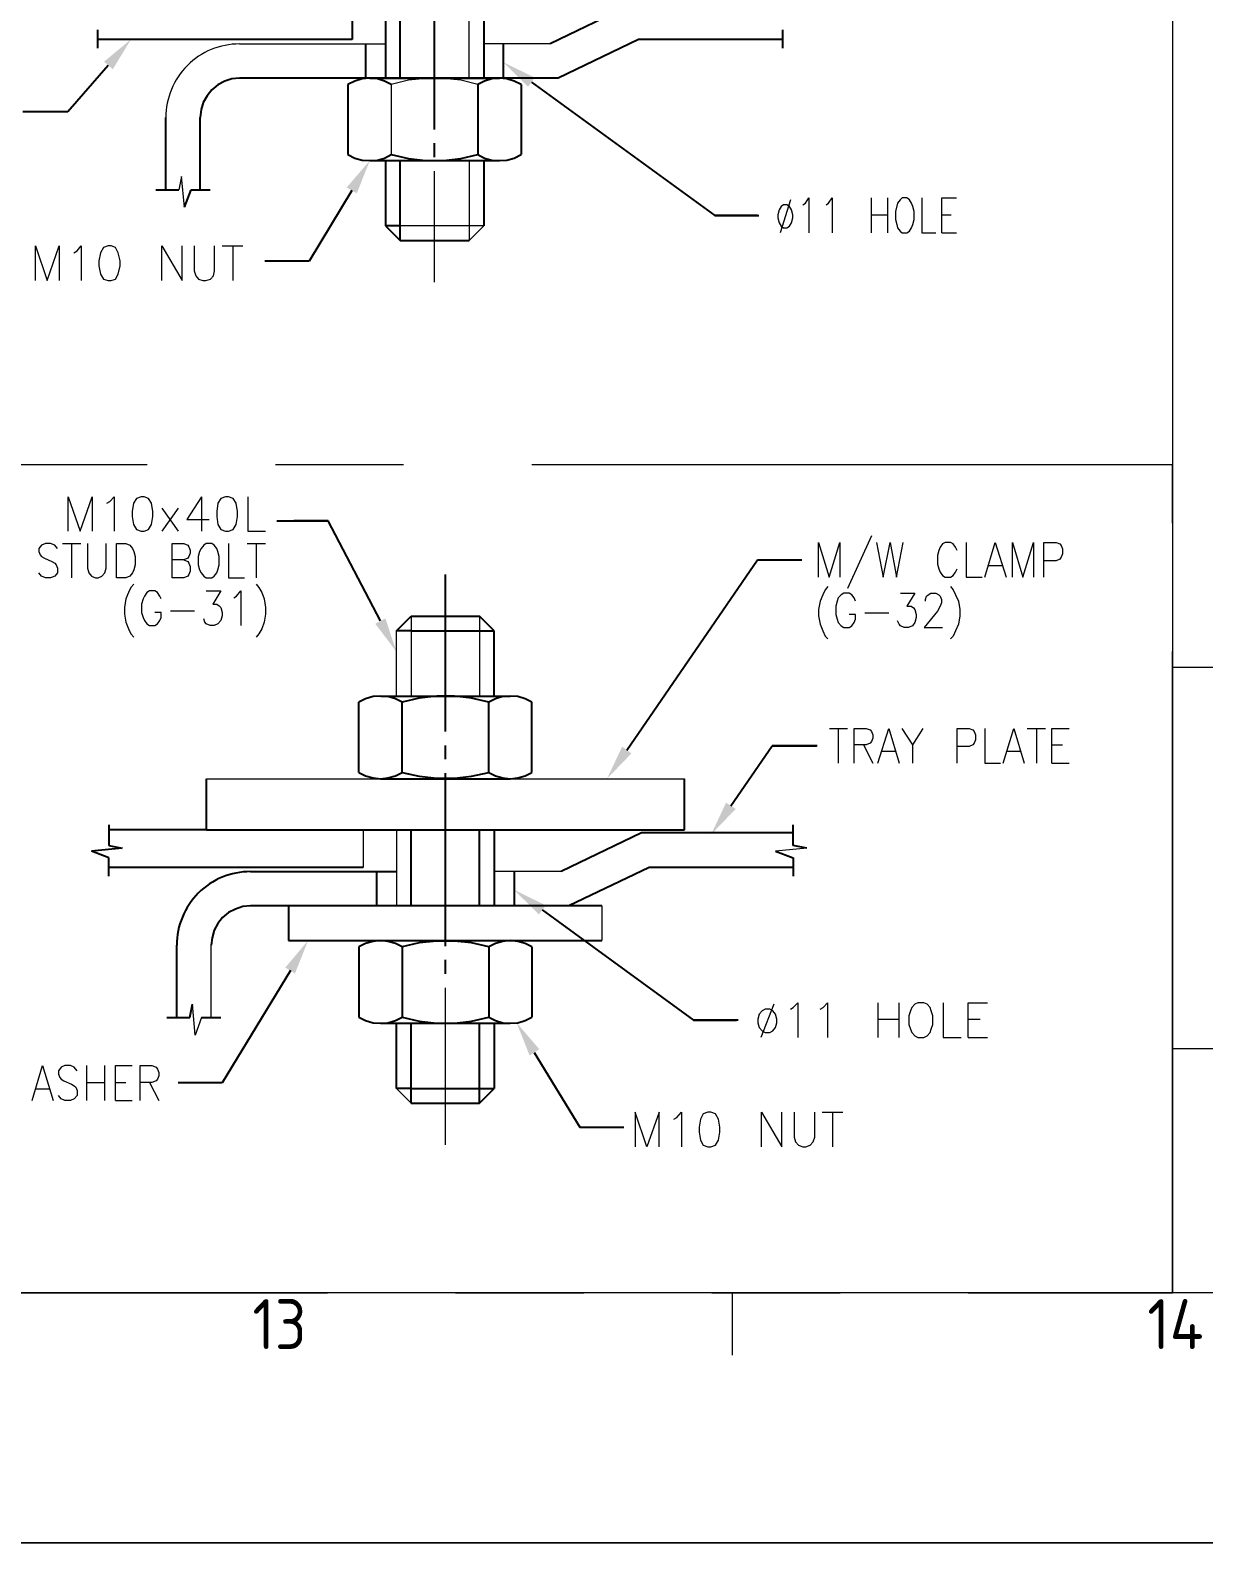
# Model space of a CAD drawing. Header units: inches. Extents: x -15980 to 45789, y -23276 to 2417.
# Drawn here: x 21899 to 22730, y -20343 to -19273 of the extents above; entities that cross this region are included whole.
import ezdxf
from ezdxf.enums import TextEntityAlignment as Align

# ---------------------------------------------------------------- set-up
doc = ezdxf.new("R2010")
doc.units = ezdxf.units.IN
doc.header["$MEASUREMENT"] = 0
doc.linetypes.add('PHANTOMX2', pattern=[127, 63.5, -12.7, 12.7, -12.7, 12.7, -12.7])
for name, color, linetype, lineweight in [('CADRE', 254, 'Continuous', 5), ('Color-7-Line_Weight-25', 7, 'Continuous', 25), ('Color-7-Line_Weight-9', 7, 'Continuous', 9), ('HATCH', 130, 'PHANTOMX2', 9), ('Plot Plan', 9, 'Continuous', 0), ('TEXT', 2, 'Continuous', 13)]:
    doc.layers.add(name, color=color, linetype=linetype, lineweight=lineweight)
doc.layers.add('dim', color=82, linetype='Continuous')
doc.styles.add('ISO Proportional', font='isocp.shx')

# ---------------------------------------------------------------- blocks, each defined once
blk = doc.blocks.new('A$C29ffe9d2')
at = {"layer": 'dim'}
for points in [[(392.5, 147.58), (390.5, 146.5), (394.67, 141)], [(441.25, 120.83), (439.42, 122.17), (436.42, 115.83)], [(461.92, 109.83), (460, 111.08), (457.08, 104.83)], [(422.92, 88.92), (424.25, 90.75), (418, 93.83)], [(374.58, 77.25), (372.67, 78.42), (377.17, 83.75)], [(421.08, 61), (423, 62.25), (418.5, 67.5)]]:
    blk.add_hatch(color=256, dxfattribs=at).paths.add_polyline_path(points)
at = {"layer": 'Color-7-Line_Weight-25', "linetype": 'Continuous'}
for p, q in [((404.42, 125.17), (404.42, 156.25)), ((394.67, 145.08), (397.58, 148)), ((397.58, 148), (411.17, 148)), ((414.08, 145.08), (411.17, 148)), ((397.58, 145.08), (394.67, 145.08)), ((397.58, 145.08), (411.17, 145.08)), ((411.17, 145.08), (414.08, 145.08)), ((414.08, 132.17), (414.08, 145.08)), ((390.08, 132.08), (388.58, 131.67)), ((391.5, 132.17), (390.08, 132.08)), ((393, 132.08), (391.5, 132.17)), ((391.58, 132.17), (417.25, 132.17)), ((394.5, 131.67), (393, 132.08)), ((402.67, 132.17), (399.17, 131.75)), ((406.17, 132.17), (402.67, 132.17)), ((409.58, 131.75), (406.17, 132.17)), ((415.75, 132.08), (414.33, 131.67)), ((417.25, 132.17), (415.75, 132.08)), ((418.75, 132.08), (417.25, 132.17)), ((420.17, 131.67), (418.75, 132.08)), ((388.58, 131.67), (387.25, 131)), ((387.25, 117.08), (387.25, 131)), ((395.83, 131), (394.5, 131.67)), ((399.17, 131.75), (395.83, 131)), ((395.83, 117.08), (395.83, 131)), ((413, 131), (409.58, 131.75)), ((414.33, 131.67), (413, 131)), ((413, 117.08), (413, 131)), ((421.5, 131), (420.17, 131.67)), ((421.5, 117.08), (421.5, 131)), ((404.42, 119.67), (404.42, 122.42)), ((387.25, 117.08), (388.58, 116.42)), ((394.5, 116.42), (395.83, 117.08)), ((395.83, 117.08), (399.17, 116.33)), ((404.42, 82.67), (404.42, 116.92)), ((409.58, 116.33), (413, 117.08)), ((413, 117.08), (414.33, 116.42)), ((420.17, 116.42), (421.5, 117.08)), ((357.08, 105.67), (357.08, 115.83)), ((388.58, 116.42), (390.08, 116)), ((390.08, 116), (391.5, 115.83)), ((391.5, 115.83), (393, 116)), ((391.58, 115.83), (417.25, 115.83)), ((393, 116), (394.5, 116.42)), ((399.17, 116.33), (402.67, 115.92)), ((402.67, 115.92), (406.17, 115.92)), ((406.17, 115.92), (409.58, 116.33)), ((414.33, 116.42), (415.75, 116)), ((415.75, 116), (417.25, 115.83)), ((417.25, 115.83), (418.75, 116)), ((418.75, 116), (420.17, 116.42)), ((451.75, 105.67), (451.75, 115.83)), ((337.67, 106.67), (337.67, 102.58)), ((357.08, 105.67), (337.67, 105.67)), ((357.08, 105.67), (451.75, 105.67)), ((397.58, 90.67), (397.58, 105.67)), ((411.17, 90.67), (411.17, 105.67)), ((414.08, 105.67), (414.08, 90.67)), ((443.25, 105.08), (427.33, 97.42)), ((473.33, 105.08), (443.25, 105.08)), ((473.33, 102.58), (473.33, 106.67)), ((340.33, 102.08), (334.25, 101.5)), ((337.67, 102.58), (340.33, 102.08)), ((476, 102.08), (473.33, 102.58)), ((337.67, 100.17), (334.25, 101.5)), ((337.67, 96.5), (337.67, 100.17)), ((469.83, 101.5), (473.33, 100.17)), ((473.33, 100.17), (473.33, 96.5)), ((388.08, 98.25), (337.67, 98.25)), ((365.75, 97.42), (394.67, 97.42)), ((390.75, 97.42), (390.75, 90.67)), ((418, 97.42), (418, 90.67)), ((444.75, 98.25), (428.83, 90.67)), ((473.33, 98.25), (444.75, 98.25)), ((362.83, 90), (361.42, 89.33)), ((364.25, 90.5), (362.83, 90)), ((365.75, 90.67), (364.25, 90.5)), ((435.42, 90.67), (365.75, 90.67)), ((373.33, 90.67), (373.33, 83.75)), ((359.33, 87.17), (358.58, 85.83)), ((360.25, 88.33), (359.33, 87.17)), ((361.42, 89.33), (360.25, 88.33)), ((358.17, 84.33), (358, 82.83)), ((358.58, 85.83), (358.17, 84.33)), ((351.17, 68.5), (351.17, 82.83)), ((373.33, 83.75), (435.42, 83.75)), ((388.58, 83.17), (387.25, 82.5)), ((387.25, 82.5), (387.25, 68.58)), ((390.08, 83.58), (388.58, 83.17)), ((391.5, 83.75), (390.08, 83.58)), ((393, 83.58), (391.5, 83.75)), ((391.58, 83.75), (417.25, 83.75)), ((394.5, 83.17), (393, 83.58)), ((395.83, 82.5), (394.5, 83.17)), ((399.17, 83.33), (395.83, 82.5)), ((395.83, 82.5), (395.83, 68.58)), ((402.67, 83.67), (399.17, 83.33)), ((406.17, 83.67), (402.67, 83.67)), ((409.58, 83.33), (406.17, 83.67)), ((413, 82.5), (409.58, 83.33)), ((414.33, 83.17), (413, 82.5)), ((413, 82.5), (413, 68.58)), ((415.75, 83.58), (414.33, 83.17)), ((417.25, 83.75), (415.75, 83.58)), ((418.75, 83.58), (417.25, 83.75)), ((420.17, 83.17), (418.75, 83.58)), ((421.5, 82.5), (420.17, 83.17)), ((421.5, 82.5), (421.5, 68.58)), ((404.42, 77.17), (404.42, 79.92)), ((353.75, 68.5), (354.25, 71.17)), ((349.17, 68.5), (353.75, 68.5)), ((356.08, 68.5), (359.92, 68.5)), ((387.25, 68.58), (388.58, 67.92)), ((388.58, 67.92), (390.08, 67.5)), ((390.08, 67.5), (391.5, 67.42)), ((391.5, 67.42), (393, 67.5)), ((391.58, 67.42), (417.25, 67.42)), ((393, 67.5), (394.5, 67.92)), ((394.5, 67.92), (395.83, 68.58)), ((394.67, 54.5), (394.67, 67.42)), ((395.83, 68.58), (399.17, 67.83)), ((397.58, 51.58), (397.58, 67.42)), ((399.17, 67.83), (402.67, 67.42)), ((402.67, 67.42), (406.17, 67.42)), ((406.17, 67.42), (409.58, 67.83)), ((409.58, 67.83), (413, 68.58)), ((411.17, 51.58), (411.17, 67.42)), ((413, 68.58), (414.33, 67.92)), ((414.08, 67.42), (414.08, 54.5)), ((414.33, 67.92), (415.75, 67.5)), ((415.75, 67.5), (417.25, 67.42)), ((417.25, 67.42), (418.75, 67.5)), ((418.75, 67.5), (420.17, 67.92)), ((420.17, 67.92), (421.5, 68.58)), ((397.58, 54.5), (394.67, 54.5)), ((397.58, 54.5), (411.17, 54.5)), ((411.17, 51.58), (414.08, 54.5)), ((411.17, 54.5), (414.08, 54.5)), ((397.58, 51.58), (411.17, 51.58))]:
    blk.add_line(p, q, dxfattribs=at)
blk.add_arc((365.72, 82.87), 14.55, 89.8632, 180.1368, dxfattribs=at)
at = {"layer": 'Color-7-Line_Weight-9', "linetype": 'Continuous'}
for p, q in [((397.58, 148), (397.58, 132.17)), ((411.17, 148), (411.17, 132.17)), ((394.67, 132.17), (394.67, 145.08)), ((357.08, 115.83), (451.75, 115.83)), ((388.08, 105.67), (388.08, 98.25)), ((394.67, 105.67), (394.67, 90.67)), ((476, 102.08), (469.83, 101.5)), ((427.33, 97.42), (414.08, 97.42)), ((435.42, 90.67), (435.42, 83.75)), ((358, 68.5), (358, 82.83)), ((404.42, 43.33), (404.42, 74.42)), ((394.67, 54.5), (397.58, 51.58))]:
    blk.add_line(p, q, dxfattribs=at)
blk.add_lwpolyline([(356.08, 68.5), (354.83, 65), (354.25, 71.17)], dxfattribs=at)
at = {"layer": 'dim'}
for p, q in [((371, 166.92), (381.17, 166.92)), ((381.17, 166.92), (374.33, 166.92)), ((391.5, 147.08), (381.17, 166.92)), ((440.33, 121.5), (466.25, 159.17)), ((466.25, 159.17), (475, 159.17)), ((460.92, 110.42), (469.17, 122.33)), ((478.08, 122.33), (469.17, 122.33)), ((469.17, 122.33), (477.92, 122.33)), ((423.58, 89.83), (453.58, 68)), ((373.67, 77.83), (360.17, 55.58)), ((462.42, 68), (453.58, 68)), ((453.58, 68), (462.08, 68)), ((422, 61.58), (431, 46.83)), ((360.17, 55.58), (351.42, 55.58)), ((431, 46.83), (439.75, 46.83))]:
    blk.add_line(p, q, dxfattribs=at)
at = {"layer": 'HATCH', "ltscale": 2}
blk.add_lwpolyline([(548.5, 178), (0, 178), (0, 14), (548.5, 14)], close=True, dxfattribs=at)
at = {"layer": 'TEXT', "ltscale": 0.5}
for p, q in [((329.67, 164.83), (329.67, 171.67)), ((329.67, 171.67), (332, 164.83)), ((332, 164.83), (334.42, 171.67)), ((334.42, 171.67), (334.42, 164.83)), ((337.33, 170.42), (337.92, 170.75)), ((337.92, 170.75), (338.75, 171.67)), ((338.75, 171.67), (338.75, 164.83)), ((343.17, 171.33), (342.58, 170.42)), ((344.08, 171.67), (343.17, 171.33)), ((344.67, 171.67), (344.08, 171.67)), ((345.58, 171.33), (344.67, 171.67)), ((346.17, 170.42), (345.58, 171.33)), ((356.08, 171.67), (353.17, 167.17)), ((356.08, 171.67), (356.08, 164.83)), ((359.92, 171.33), (359.33, 170.42)), ((360.83, 171.67), (359.92, 171.33)), ((361.42, 171.67), (360.83, 171.67)), ((362.33, 171.33), (361.42, 171.67)), ((362.92, 170.42), (362.33, 171.33)), ((365.25, 171.67), (365.25, 164.83)), ((342.58, 170.42), (342.33, 168.75)), ((342.33, 168.75), (342.33, 167.75)), ((342.33, 167.75), (342.58, 166.17)), ((346.42, 168.75), (346.17, 170.42)), ((346.17, 166.17), (346.42, 167.75)), ((346.42, 167.75), (346.42, 168.75)), ((348.17, 169.42), (351.42, 164.83)), ((351.42, 169.42), (348.17, 164.83)), ((359.33, 170.42), (359.08, 168.75)), ((359.08, 168.75), (359.08, 167.75)), ((359.08, 167.75), (359.33, 166.17)), ((363.17, 168.75), (362.92, 170.42)), ((362.92, 166.17), (363.17, 167.75)), ((363.17, 167.75), (363.17, 168.75)), ((342.58, 166.17), (343.17, 165.17)), ((343.17, 165.17), (344.08, 164.83)), ((344.08, 164.83), (344.67, 164.83)), ((344.67, 164.83), (345.58, 165.17)), ((345.58, 165.17), (346.17, 166.17)), ((353.17, 167.17), (357.58, 167.17)), ((359.33, 166.17), (359.92, 165.17)), ((359.92, 165.17), (360.83, 164.83)), ((360.83, 164.83), (361.42, 164.83)), ((361.42, 164.83), (362.33, 165.17)), ((362.33, 165.17), (362.92, 166.17)), ((365.25, 164.83), (368.75, 164.83)), ((324.33, 162.08), (323.83, 161.42)), ((325.17, 162.42), (324.33, 162.08)), ((326.17, 162.42), (325.17, 162.42)), ((327, 162.08), (326.17, 162.42)), ((327.5, 161.42), (327, 162.08)), ((328.5, 162.42), (332.17, 162.42)), ((330.33, 162.42), (330.33, 155.58)), ((333.5, 162.42), (333.5, 157.5)), ((337.17, 157.5), (337.17, 162.42)), ((339.25, 155.58), (339.25, 162.42)), ((339.25, 162.42), (341.08, 162.42)), ((341.08, 162.42), (341.83, 162.08)), ((341.83, 162.08), (342.42, 161.42)), ((350.25, 155.58), (350.25, 162.42)), ((350.25, 162.42), (352.58, 162.42)), ((352.58, 162.42), (353.33, 162.08)), ((353.33, 162.08), (353.58, 161.75)), ((356.5, 162.08), (356, 161.42)), ((357, 162.42), (356.5, 162.08)), ((358.08, 162.42), (357, 162.42)), ((358.58, 162.08), (358.08, 162.42)), ((359.08, 161.42), (358.58, 162.08)), ((361.42, 162.42), (361.42, 155.58)), ((365.08, 162.42), (368.75, 162.42)), ((366.92, 162.42), (366.92, 155.58)), ((478.33, 155.75), (478.33, 162.58)), ((478.33, 162.58), (480.42, 155.75)), ((480.42, 155.75), (482.58, 162.58)), ((482.58, 162.58), (482.58, 155.75)), ((488.83, 163.92), (484.08, 153.5)), ((489.83, 162.58), (491.17, 155.75)), ((491.17, 155.75), (492.5, 162.58)), ((492.5, 162.58), (493.75, 155.75)), ((493.75, 155.75), (495.08, 162.58)), ((502.92, 162.33), (502.42, 161.67)), ((503.42, 162.58), (502.92, 162.33)), ((504.5, 162.58), (503.42, 162.58)), ((505, 162.33), (504.5, 162.58)), ((505.5, 161.67), (505, 162.33)), ((507.58, 162.58), (507.58, 155.75)), ((511.25, 155.75), (513.33, 162.58)), ((513.33, 162.58), (515.5, 155.75)), ((516.75, 155.75), (516.75, 162.58)), ((516.75, 162.58), (518.83, 155.75)), ((518.83, 155.75), (520.92, 162.58)), ((520.92, 162.58), (520.92, 155.75)), ((523, 155.75), (523, 162.58)), ((523, 162.58), (525.42, 162.58)), ((525.42, 162.58), (526.17, 162.33)), ((526.17, 162.33), (526.42, 162)), ((526.42, 162), (526.67, 161.33)), ((323.83, 161.42), (323.83, 160.83)), ((323.83, 160.83), (324.08, 160.17)), ((324.08, 160.17), (324.33, 159.83)), ((324.33, 159.83), (324.92, 159.5)), ((324.92, 159.5), (326.42, 158.83)), ((326.42, 158.83), (327, 158.5)), ((342.42, 161.42), (342.67, 160.83)), ((342.67, 160.83), (342.92, 159.83)), ((342.92, 159.83), (342.92, 158.17)), ((352.58, 159.17), (350.25, 159.17)), ((353.33, 159.5), (352.58, 159.17)), ((352.58, 159.17), (353.33, 158.83)), ((353.58, 159.83), (353.33, 159.5)), ((353.33, 158.83), (353.58, 158.5)), ((353.58, 161.75), (353.83, 161.08)), ((353.83, 160.5), (353.58, 159.83)), ((353.83, 161.08), (353.83, 160.5)), ((355.67, 160.83), (355.42, 159.83)), ((355.42, 159.83), (355.42, 158.17)), ((356, 161.42), (355.67, 160.83)), ((359.33, 160.83), (359.08, 161.42)), ((359.58, 159.83), (359.33, 160.83)), ((359.58, 158.17), (359.58, 159.83)), ((502.17, 161), (501.92, 160)), ((501.92, 160), (501.92, 158.33)), ((502.42, 161.67), (502.17, 161)), ((505.83, 161), (505.5, 161.67)), ((525.42, 159), (523, 159)), ((526.17, 159.33), (525.42, 159)), ((526.42, 159.67), (526.17, 159.33)), ((526.67, 160.33), (526.42, 159.67)), ((526.67, 161.33), (526.67, 160.33)), ((324.33, 155.92), (323.83, 156.58)), ((325.17, 155.58), (324.33, 155.92)), ((327, 155.92), (326.17, 155.58)), ((327, 158.5), (327.25, 158.17)), ((327.5, 156.58), (327, 155.92)), ((327.25, 158.17), (327.5, 157.5)), ((327.5, 157.5), (327.5, 156.58)), ((333.5, 157.5), (333.75, 156.58)), ((333.75, 156.58), (334.25, 155.92)), ((334.25, 155.92), (335.08, 155.58)), ((335.58, 155.58), (336.33, 155.92)), ((336.33, 155.92), (336.92, 156.58)), ((336.92, 156.58), (337.17, 157.5)), ((341.83, 155.92), (341.08, 155.58)), ((342.42, 156.58), (341.83, 155.92)), ((342.67, 157.17), (342.42, 156.58)), ((342.92, 158.17), (342.67, 157.17)), ((353.33, 155.92), (352.58, 155.58)), ((353.58, 156.25), (353.33, 155.92)), ((353.58, 158.5), (353.83, 157.83)), ((353.83, 156.92), (353.58, 156.25)), ((353.83, 157.83), (353.83, 156.92)), ((355.42, 158.17), (355.67, 157.17)), ((355.67, 157.17), (356, 156.58)), ((356, 156.58), (356.5, 155.92)), ((356.5, 155.92), (357, 155.58)), ((358.08, 155.58), (358.58, 155.92)), ((358.58, 155.92), (359.08, 156.58)), ((359.08, 156.58), (359.33, 157.17)), ((359.33, 157.17), (359.58, 158.17)), ((501.92, 158.33), (502.17, 157.42)), ((502.17, 157.42), (502.42, 156.75)), ((502.42, 156.75), (502.92, 156.08)), ((502.92, 156.08), (503.42, 155.75)), ((504.5, 155.75), (505, 156.08)), ((505, 156.08), (505.5, 156.75)), ((505.5, 156.75), (505.83, 157.42)), ((512.08, 158.08), (514.67, 158.08)), ((326.17, 155.58), (325.17, 155.58)), ((335.08, 155.58), (335.58, 155.58)), ((341.08, 155.58), (339.25, 155.58)), ((345.75, 153), (345.25, 152.67)), ((346.83, 153), (345.75, 153)), ((347.33, 152.67), (346.83, 153)), ((352.58, 155.58), (350.25, 155.58)), ((357, 155.58), (358.08, 155.58)), ((357, 153), (359.92, 153)), ((359.92, 153), (358.33, 150.42)), ((361.42, 155.58), (364.58, 155.58)), ((363, 152), (363.83, 153)), ((363.83, 153), (363.83, 146.17)), ((366.92, 154.33), (367.42, 153.67)), ((367.42, 153.67), (368, 152.67)), ((479.67, 153.25), (479.17, 152.25)), ((480.17, 153.92), (479.67, 153.25)), ((503.42, 155.75), (504.5, 155.75)), ((504.5, 153.92), (505, 153.25)), ((505, 153.25), (505.5, 152.25)), ((507.58, 155.75), (510.75, 155.75)), ((344.5, 151.42), (344.17, 150.42)), ((344.17, 150.42), (344.17, 148.75)), ((344.75, 152), (344.5, 151.42)), ((345.25, 152.67), (344.75, 152)), ((347.83, 152), (347.33, 152.67)), ((348.08, 151.42), (347.83, 152)), ((358.33, 150.42), (359.08, 150.42)), ((359.08, 150.42), (359.58, 150.08)), ((359.58, 150.08), (359.92, 149.75)), ((362.5, 151.67), (363, 152)), ((368, 152.67), (368.5, 151.42)), ((368.5, 151.42), (368.75, 149.75)), ((478.67, 151), (478.33, 149.33)), ((479.17, 152.25), (478.67, 151)), ((482, 151), (481.75, 150)), ((481.75, 150), (481.75, 148.33)), ((482.25, 151.67), (482, 151)), ((482.83, 152.25), (482.25, 151.67)), ((483.33, 152.58), (482.83, 152.25)), ((484.42, 152.58), (483.33, 152.58)), ((484.92, 152.25), (484.42, 152.58)), ((485.42, 151.67), (484.92, 152.25)), ((485.67, 151), (485.42, 151.67)), ((494.58, 152.58), (497.42, 152.58)), ((497.42, 152.58), (495.83, 150)), ((495.83, 150), (496.67, 150)), ((496.67, 150), (497.17, 149.67)), ((499.5, 151.33), (499.75, 152)), ((499.5, 151), (499.5, 151.33)), ((499.75, 152), (500.08, 152.25)), ((500.08, 152.25), (500.58, 152.58)), ((500.58, 152.58), (501.58, 152.58)), ((501.58, 152.58), (502.17, 152.25)), ((502.42, 150), (501.92, 149)), ((502.17, 152.25), (502.42, 152)), ((502.42, 152), (502.67, 151.33)), ((502.67, 150.67), (502.42, 150)), ((502.67, 151.33), (502.67, 150.67)), ((505.5, 152.25), (506.08, 151)), ((506.08, 151), (506.33, 149.33)), ((344.17, 148.75), (344.5, 147.75)), ((344.5, 147.75), (344.75, 147.17)), ((344.75, 147.17), (345.25, 146.5)), ((348.08, 148.75), (346.83, 148.75)), ((347.33, 146.5), (347.83, 147.17)), ((347.83, 147.17), (348.08, 147.75)), ((348.08, 147.75), (348.08, 148.75)), ((349.92, 149.08), (354.67, 149.08)), ((356.75, 146.83), (356.5, 147.5)), ((357, 146.5), (356.75, 146.83)), ((359.92, 147.17), (359.33, 146.5)), ((359.92, 149.75), (360.17, 148.75)), ((360.17, 148.08), (359.92, 147.17)), ((360.17, 148.75), (360.17, 148.08)), ((368.5, 146.83), (368, 145.5)), ((368.75, 148.42), (368.5, 146.83)), ((368.75, 149.75), (368.75, 148.42)), ((478.33, 149.33), (478.33, 148.08)), ((478.33, 148.08), (478.67, 146.42)), ((481.75, 148.33), (482, 147.42)), ((482, 147.42), (482.25, 146.75)), ((485.67, 148.33), (484.42, 148.33)), ((485.42, 146.75), (485.67, 147.42)), ((485.67, 147.42), (485.67, 148.33)), ((487.5, 148.67), (492.25, 148.67)), ((494.33, 146.42), (494, 147.08)), ((497.17, 149.67), (497.42, 149.33)), ((497.42, 149.33), (497.67, 148.33)), ((497.67, 147.75), (497.42, 146.75)), ((497.67, 148.33), (497.67, 147.75)), ((501.92, 149), (499.25, 145.75)), ((506.33, 148.08), (506.08, 146.42)), ((506.33, 149.33), (506.33, 148.08)), ((345.25, 146.5), (345.75, 146.17)), ((345.75, 146.17), (346.83, 146.17)), ((346.83, 146.17), (347.33, 146.5)), ((357.75, 146.17), (357, 146.5)), ((358.58, 146.17), (357.75, 146.17)), ((359.33, 146.5), (358.58, 146.17)), ((367.42, 144.5), (366.92, 143.83)), ((368, 145.5), (367.42, 144.5)), ((478.67, 146.42), (479.17, 145.08)), ((479.17, 145.08), (479.67, 144.08)), ((479.67, 144.08), (480.17, 143.5)), ((482.25, 146.75), (482.83, 146.08)), ((482.83, 146.08), (483.33, 145.75)), ((483.33, 145.75), (484.42, 145.75)), ((484.42, 145.75), (484.92, 146.08)), ((484.92, 146.08), (485.42, 146.75)), ((494.58, 146.08), (494.33, 146.42)), ((495.33, 145.75), (494.58, 146.08)), ((496.17, 145.75), (495.33, 145.75)), ((496.92, 146.08), (496.17, 145.75)), ((497.42, 146.75), (496.92, 146.08)), ((499.25, 145.75), (502.92, 145.75)), ((505, 144.08), (504.5, 143.5)), ((505.5, 145.08), (505, 144.08)), ((506.08, 146.42), (505.5, 145.08)), ((480.5, 125.75), (484.08, 125.75)), ((482.25, 125.75), (482.25, 118.92)), ((485.42, 118.92), (485.42, 125.75)), ((485.42, 125.75), (487.75, 125.75)), ((487.75, 125.75), (488.58, 125.5)), ((488.58, 122.83), (487.75, 122.5)), ((488.58, 125.5), (488.83, 125.17)), ((488.83, 123.17), (488.58, 122.83)), ((488.83, 125.17), (489.08, 124.5)), ((489.08, 123.83), (488.83, 123.17)), ((489.08, 124.5), (489.08, 123.83)), ((490.08, 118.92), (492.25, 125.75)), ((492.25, 125.75), (494.33, 118.92)), ((494.83, 125.75), (496.92, 122.5)), ((499, 125.75), (496.92, 122.5)), ((505.83, 118.92), (505.83, 125.75)), ((505.83, 125.75), (508.17, 125.75)), ((508.17, 125.75), (508.92, 125.5)), ((508.92, 125.5), (509.17, 125.17)), ((509.17, 122.83), (508.92, 122.5)), ((509.17, 125.17), (509.42, 124.5)), ((509.42, 123.5), (509.17, 122.83)), ((509.42, 124.5), (509.42, 123.5)), ((511.25, 125.75), (511.25, 118.92)), ((514.92, 118.92), (517, 125.75)), ((517, 125.75), (519.08, 118.92)), ((519.67, 125.75), (523.33, 125.75)), ((521.5, 125.75), (521.5, 118.92)), ((524.58, 118.92), (524.58, 125.75)), ((524.58, 125.75), (528, 125.75)), ((487.75, 122.5), (485.42, 122.5)), ((487.25, 122.5), (489.08, 118.92)), ((490.92, 121.25), (493.5, 121.25)), ((496.92, 122.5), (496.92, 118.92)), ((508.17, 122.17), (505.83, 122.17)), ((508.92, 122.5), (508.17, 122.17)), ((515.75, 121.25), (518.33, 121.25)), ((524.58, 122.5), (526.67, 122.5)), ((511.25, 118.92), (514.42, 118.92)), ((524.58, 118.92), (528, 118.92)), ((469.5, 71.17), (466.92, 64.58)), ((472.75, 70.17), (473.33, 70.5)), ((473.33, 70.5), (474.25, 71.42)), ((474.25, 71.42), (474.25, 64.58)), ((478.67, 70.17), (479.25, 70.5)), ((479.25, 70.5), (480.08, 71.42)), ((480.08, 71.42), (480.08, 64.58)), ((490.08, 71.42), (490.08, 64.58)), ((494.25, 71.42), (494.25, 64.58)), ((496.58, 69.83), (496.25, 68.83)), ((496.83, 70.5), (496.58, 69.83)), ((497.42, 71.17), (496.83, 70.5)), ((498, 71.42), (497.42, 71.17)), ((499.17, 71.42), (498, 71.42)), ((499.83, 71.17), (499.17, 71.42)), ((500.42, 70.5), (499.83, 71.17)), ((500.67, 69.83), (500.42, 70.5)), ((501, 68.83), (500.67, 69.83)), ((503, 71.42), (503, 64.58)), ((508, 64.58), (508, 71.42)), ((508, 71.42), (511.83, 71.42)), ((490.08, 68.17), (494.25, 68.17)), ((496.25, 68.83), (496.25, 67.17)), ((496.25, 67.17), (496.58, 66.25)), ((496.58, 66.25), (496.83, 65.58)), ((500.42, 65.58), (500.67, 66.25)), ((500.67, 66.25), (501, 67.17)), ((501, 67.17), (501, 68.83)), ((508, 68.17), (510.33, 68.17)), ((496.83, 65.58), (497.42, 64.92)), ((497.42, 64.92), (498, 64.58)), ((498, 64.58), (499.17, 64.58)), ((499.17, 64.58), (499.83, 64.92)), ((499.83, 64.92), (500.42, 65.58)), ((503, 64.58), (506.58, 64.58)), ((508, 64.58), (511.83, 64.58)), ((322.5, 52.08), (324.58, 59)), ((324.58, 59), (326.67, 52.08)), ((328.25, 58.67), (327.75, 58)), ((327.75, 58), (327.75, 57.33)), ((327.75, 57.33), (328, 56.67)), ((329, 59), (328.25, 58.67)), ((330.08, 59), (329, 59)), ((330.83, 58.67), (330.08, 59)), ((331.42, 58), (330.83, 58.67)), ((333.25, 59), (333.25, 52.08)), ((336.83, 59), (336.83, 52.08)), ((339, 52.08), (339, 59)), ((339, 59), (342.33, 59)), ((343.92, 52.08), (343.92, 59)), ((343.92, 59), (346.25, 59)), ((346.25, 59), (347.08, 58.67)), ((347.08, 58.67), (347.33, 58.33)), ((347.33, 58.33), (347.58, 57.67)), ((347.58, 57), (347.33, 56.33)), ((347.58, 57.67), (347.58, 57)), ((323.25, 54.42), (325.92, 54.42)), ((328, 56.67), (328.25, 56.33)), ((328.25, 56.33), (328.75, 56)), ((328.75, 56), (330.33, 55.33)), ((330.33, 55.33), (330.83, 55)), ((330.83, 55), (331.17, 54.75)), ((331.17, 54.75), (331.42, 54.08)), ((331.42, 54.08), (331.42, 53.08)), ((333.25, 55.67), (336.83, 55.67)), ((339, 55.67), (341.08, 55.67)), ((346.25, 55.67), (343.92, 55.67)), ((345.75, 55.67), (347.58, 52.08)), ((347.08, 56), (346.25, 55.67)), ((347.33, 56.33), (347.08, 56)), ((328.25, 52.42), (327.75, 53.08)), ((329, 52.08), (328.25, 52.42)), ((330.08, 52.08), (329, 52.08)), ((330.83, 52.42), (330.08, 52.08)), ((331.42, 53.08), (330.83, 52.42)), ((339, 52.08), (342.33, 52.08)), ((449.67, 48.42), (450.25, 48.75)), ((450.25, 48.75), (451.17, 49.75)), ((451.17, 49.75), (451.17, 42.92)), ((454.92, 48.42), (454.67, 46.83)), ((455.5, 49.42), (454.92, 48.42)), ((456.42, 49.75), (455.5, 49.42)), ((457, 49.75), (456.42, 49.75)), ((457.92, 49.42), (457, 49.75)), ((458.5, 48.42), (457.92, 49.42)), ((458.75, 46.83), (458.5, 48.42)), ((467, 42.92), (467, 49.75)), ((467, 49.75), (471.08, 42.92)), ((471.08, 42.92), (471.08, 49.75)), ((473.5, 49.75), (473.5, 44.83)), ((477.58, 44.83), (477.58, 49.75)), ((479.08, 49.75), (483.17, 49.75)), ((481.08, 49.75), (481.08, 42.92)), ((454.67, 46.83), (454.67, 45.83)), ((454.67, 45.83), (454.92, 44.25)), ((458.5, 44.25), (458.75, 45.83)), ((458.75, 45.83), (458.75, 46.83)), ((454.92, 44.25), (455.5, 43.25)), ((455.5, 43.25), (456.42, 42.92)), ((456.42, 42.92), (457, 42.92)), ((457, 42.92), (457.92, 43.25)), ((457.92, 43.25), (458.5, 44.25)), ((473.5, 44.83), (473.75, 43.92)), ((473.75, 43.92), (474.33, 43.25)), ((474.33, 43.25), (475.25, 42.92)), ((475.25, 42.92), (475.83, 42.92)), ((475.83, 42.92), (476.67, 43.25)), ((476.67, 43.25), (477.25, 43.92)), ((477.25, 43.92), (477.58, 44.83))]:
    blk.add_line(p, q, dxfattribs=at)
for points in [[(342.67, 154.33), (342.08, 153.67), (341.58, 152.67), (341.08, 151.42), (340.83, 149.75), (340.83, 148.42), (341.08, 146.83), (341.58, 145.5), (342.08, 144.5), (342.67, 143.83)], [(446.75, 42.92), (446.75, 49.75), (444.33, 42.92), (442, 49.75), (442, 42.92)]]:
    blk.add_lwpolyline(points, dxfattribs=at)
blk.add_lwpolyline([(466.33, 68.17), (466.33, 67.5), (466.58, 66.58), (467.17, 65.92), (467.75, 65.58), (468.67, 65.58), (469.25, 65.92), (469.83, 66.58), (470.08, 67.5), (470.08, 68.17), (469.83, 69.17), (469.25, 69.83), (468.67, 70.17), (467.75, 70.17), (467.17, 69.83), (466.58, 69.17)], close=True, dxfattribs=at)
blk = doc.blocks.new('A$C47e84c82')
at = {"layer": 'dim'}
for points in [[(338.5, 162.47), (336.75, 163.97), (342.08, 168.38)], [(420.75, 158.97), (422.08, 160.8), (415.83, 163.88)], [(386.83, 137.88), (384.83, 139.05), (389.42, 144.38)]]:
    blk.add_hatch(color=256, dxfattribs=at).paths.add_polyline_path(points)
at = {"layer": 'Color-7-Line_Weight-25', "linetype": 'Continuous'}
for p, q in [((402.25, 150.55), (402.25, 184.8)), ((385.92, 175.72), (385.92, 168.38)), ((392.5, 175.72), (392.5, 160.72)), ((395.42, 160.72), (395.42, 175.72)), ((412, 175.72), (412, 160.72)), ((441.08, 175.13), (425.17, 167.47)), ((335.5, 166.63), (335.5, 170.3)), ((385.92, 168.38), (335.5, 168.38)), ((442.67, 168.38), (426.75, 160.72)), ((471.17, 168.38), (442.67, 168.38)), ((471.17, 170.3), (471.17, 166.63)), ((388.58, 167.47), (388.58, 160.72)), ((415.83, 167.47), (415.83, 160.72)), ((359.33, 159.38), (358.08, 158.38)), ((360.67, 160.13), (359.33, 159.38)), ((362.08, 160.55), (360.67, 160.13)), ((363.58, 160.72), (362.08, 160.55)), ((426.75, 160.72), (363.58, 160.72)), ((386.42, 160.13), (385.08, 159.47)), ((385.08, 159.47), (385.08, 145.55)), ((387.92, 160.55), (386.42, 160.13)), ((389.42, 160.72), (387.92, 160.55)), ((389.42, 160.72), (415.08, 160.72)), ((390.92, 160.55), (389.42, 160.72)), ((392.33, 160.13), (390.92, 160.55)), ((393.67, 159.47), (392.33, 160.13)), ((412.17, 160.13), (410.83, 159.47)), ((410.83, 159.47), (410.83, 145.55)), ((413.58, 160.55), (412.17, 160.13)), ((415.08, 160.72), (413.58, 160.55)), ((416.58, 160.55), (415.08, 160.72)), ((418, 160.13), (416.58, 160.55)), ((419.42, 159.47), (418, 160.13)), ((419.42, 159.47), (419.42, 145.55)), ((356.42, 155.88), (356, 154.47)), ((357.17, 157.22), (356.42, 155.88)), ((358.08, 158.38), (357.17, 157.22)), ((349, 138.55), (349, 152.88)), ((356, 154.47), (355.83, 152.88)), ((355.83, 138.55), (355.83, 152.88)), ((402.25, 145.05), (402.25, 147.8)), ((385.08, 145.55), (386.42, 144.88)), ((386.42, 144.88), (387.92, 144.47)), ((387.92, 144.47), (389.42, 144.38)), ((389.42, 144.38), (390.92, 144.47)), ((389.42, 144.38), (415.08, 144.38)), ((390.92, 144.47), (392.33, 144.88)), ((392.33, 144.88), (393.67, 145.55)), ((392.5, 144.38), (392.5, 131.47)), ((393.67, 145.55), (397.08, 144.8)), ((395.42, 128.55), (395.42, 144.38)), ((397.08, 144.8), (400.5, 144.38)), ((400.5, 144.38), (404, 144.38)), ((404, 144.38), (407.42, 144.8)), ((407.42, 144.8), (410.83, 145.55)), ((410.83, 145.55), (412.17, 144.88)), ((412, 144.38), (412, 131.47)), ((412.17, 144.88), (413.58, 144.47)), ((413.58, 144.47), (415.08, 144.38)), ((415.08, 144.38), (416.58, 144.47)), ((416.58, 144.47), (418, 144.88)), ((418, 144.88), (419.42, 145.55)), ((347, 138.55), (351.58, 138.55)), ((352.67, 135.13), (354, 138.55)), ((354, 138.55), (357.75, 138.55)), ((395.42, 131.47), (392.5, 131.47)), ((392.5, 131.47), (395.42, 128.55)), ((395.42, 128.55), (409.08, 128.55))]:
    blk.add_line(p, q, dxfattribs=at)
at = {"layer": 'Color-7-Line_Weight-9', "linetype": 'Continuous'}
for p, q in [((409.08, 160.72), (409.08, 175.72)), ((363.58, 167.47), (392.5, 167.47)), ((425.17, 167.47), (412, 167.47)), ((402.25, 120.3), (402.25, 142.3))]:
    blk.add_line(p, q, dxfattribs=at)
for points in [[(410.83, 159.47), (407.42, 160.3), (404, 160.63), (400.5, 160.63), (397.08, 160.3), (393.67, 159.47), (393.67, 145.55)], [(409.08, 144.38), (409.08, 128.55), (412, 131.47), (409.08, 131.47), (395.42, 131.47)], [(352.67, 135.13), (352.08, 141.22), (351.58, 138.55)]]:
    blk.add_lwpolyline(points, dxfattribs=at)
blk.add_arc((363.55, 152.92), 14.55, 89.8635, 180.1365, dxfattribs=at)
at = {"layer": 'dim'}
for p, q in [((337.58, 163.22), (329.58, 154.05)), ((421.42, 159.88), (457.75, 133.47)), ((329.58, 154.05), (320.67, 154.05)), ((385.83, 138.47), (377.42, 124.47)), ((466.25, 133.47), (457.75, 133.47)), ((457.75, 133.47), (466.5, 133.47)), ((377.42, 124.47), (368.58, 124.47))]:
    blk.add_line(p, q, dxfattribs=at)
at = {"layer": 'HATCH', "ltscale": 2}
blk.add_lwpolyline([(0, 248.05), (548.5, 248.05), (548.5, 84.13), (0, 84.13)], close=True, dxfattribs=at)
at = {"layer": 'TEXT', "ltscale": 0.5}
for p, q in [((470.92, 135.3), (470.5, 134.63)), ((472.75, 136.63), (470.75, 130.05)), ((471.42, 135.63), (470.92, 135.3)), ((472.08, 135.63), (471.42, 135.63)), ((472.58, 135.3), (472.08, 135.63)), ((473, 134.63), (472.58, 135.3)), ((475.25, 135.63), (475.75, 135.97)), ((475.75, 135.97), (476.42, 136.97)), ((476.42, 136.97), (476.42, 130.05)), ((479.83, 135.63), (480.33, 135.97)), ((480.33, 135.97), (481, 136.97)), ((481, 136.97), (481, 130.05)), ((488.75, 136.97), (488.75, 130.05)), ((492, 136.97), (492, 130.05)), ((494, 135.97), (493.58, 134.3)), ((494.5, 136.63), (494, 135.97)), ((494.92, 136.97), (494.5, 136.63)), ((495.83, 136.97), (494.92, 136.97)), ((496.33, 136.63), (495.83, 136.97)), ((496.75, 135.97), (496.33, 136.63)), ((497, 135.3), (496.75, 135.97)), ((497.25, 134.3), (497, 135.3)), ((498.83, 136.97), (498.83, 130.05)), ((502.75, 130.05), (502.75, 136.97)), ((502.75, 136.97), (505.67, 136.97)), ((470.5, 134.63), (470.25, 133.63)), ((470.25, 133.63), (470.25, 133.05)), ((470.25, 133.05), (470.5, 132.05)), ((470.5, 132.05), (470.92, 131.38)), ((472.58, 131.38), (473, 132.05)), ((473.25, 133.63), (473, 134.63)), ((473, 132.05), (473.25, 133.05)), ((473.25, 133.05), (473.25, 133.63)), ((488.75, 133.63), (492, 133.63)), ((493.58, 134.3), (493.58, 132.72)), ((493.58, 132.72), (493.83, 131.72)), ((497, 131.72), (497.25, 132.72)), ((497.25, 132.72), (497.25, 134.3)), ((502.75, 133.63), (504.58, 133.63)), ((470.92, 131.38), (471.42, 131.05)), ((471.42, 131.05), (472.08, 131.05)), ((472.08, 131.05), (472.58, 131.38)), ((493.83, 131.72), (494, 131.05)), ((494, 131.05), (494.5, 130.38)), ((494.5, 130.38), (494.92, 130.05)), ((494.92, 130.05), (495.83, 130.05)), ((495.83, 130.05), (496.33, 130.38)), ((496.33, 130.38), (496.75, 131.05)), ((496.75, 131.05), (497, 131.72)), ((498.83, 130.05), (501.58, 130.05)), ((502.75, 130.05), (505.67, 130.05)), ((323.17, 120.63), (323.17, 127.47)), ((323.17, 127.47), (325.5, 120.63)), ((325.5, 120.63), (327.83, 127.47)), ((327.83, 127.47), (327.83, 120.63)), ((330.75, 126.13), (331.42, 126.47)), ((331.42, 126.47), (332.25, 127.47)), ((332.25, 127.47), (332.25, 120.63)), ((336.08, 126.13), (335.75, 124.55)), ((336.67, 127.13), (336.08, 126.13)), ((337.58, 127.47), (336.67, 127.13)), ((338.17, 127.47), (337.58, 127.47)), ((339, 127.13), (338.17, 127.47)), ((339.58, 126.13), (339, 127.13)), ((339.92, 124.55), (339.58, 126.13)), ((348.17, 120.63), (348.17, 127.47)), ((348.17, 127.47), (352.25, 120.63)), ((352.25, 120.63), (352.25, 127.47)), ((354.58, 127.47), (354.58, 122.55)), ((358.67, 122.55), (358.67, 127.47)), ((360.17, 127.47), (364.25, 127.47)), ((362.25, 127.47), (362.25, 120.63)), ((335.75, 124.55), (335.75, 123.55)), ((335.75, 123.55), (336.08, 121.88)), ((339.58, 121.88), (339.92, 123.55)), ((339.92, 123.55), (339.92, 124.55)), ((336.08, 121.88), (336.67, 120.88)), ((336.67, 120.88), (337.58, 120.63)), ((337.58, 120.63), (338.17, 120.63)), ((338.17, 120.63), (339, 120.88)), ((339, 120.88), (339.58, 121.88)), ((354.58, 122.55), (354.92, 121.55)), ((354.92, 121.55), (355.5, 120.88)), ((355.5, 120.88), (356.33, 120.63)), ((356.33, 120.63), (356.92, 120.63)), ((356.92, 120.63), (357.83, 120.88)), ((357.83, 120.88), (358.42, 121.55)), ((358.42, 121.55), (358.67, 122.55))]:
    blk.add_line(p, q, dxfattribs=at)
blk = doc.blocks.new('A$Ceb6babff')
at = {"layer": 'CADRE', "color": 3}
blk.add_line((8732.3, 7247.5), (8732.3, 176.8), dxfattribs=at)
at = {"layer": 'CADRE', "color": 2}
for p, q in [((8732.3, 619.3), (10323.2, 619.3)), ((8732.3, 349.6), (10323.2, 349.6)), ((8420.8, 132.6), (8420.8, 176.8))]:
    blk.add_line(p, q, dxfattribs=at)
at = {"layer": 'CADRE', "color": 8}
blk.add_lwpolyline([(0, 0), (10500, 0), (10500, 7424.2), (0, 7424.2)], close=True, dxfattribs=at)
at = {"layer": 'CADRE', "color": 4}
blk.add_lwpolyline([(176.8, 7247.5), (10323.2, 7247.5), (10323.2, 176.8), (176.8, 176.8)], close=True, dxfattribs=at)
at = {"layer": 'Plot Plan', "linetype": 'ByBlock'}
blk.add_lwpolyline([(10500, 0), (0, 0), (0, 7424.2), (10500, 7424.2)], close=True, dxfattribs=at)
at = {"layer": 'CADRE', "color": 2, "style": 'ISO Proportional'}
for s, p in [('13', (8100.2, 154.7)), ('14', (8734.3, 154.7))]:
    blk.add_text(s, height=35.35, dxfattribs=at).set_placement(p, align=Align.MIDDLE)

msp = doc.modelspace()

# ---------------------------------------------------------------- block references
msp.add_blockref('A$Ceb6babff', (13975.598, -20343.245))
at = {"xscale": 3.571428571428572, "yscale": 3.571428571428572, "zscale": 3.571428571428572}
for name, p in [('A$C47e84c82', (20748.993, -19881.234)), ('A$C29ffe9d2', (20748.993, -20216.477))]:
    msp.add_blockref(name, p, dxfattribs=at)

doc.saveas('drawing.dxf')
